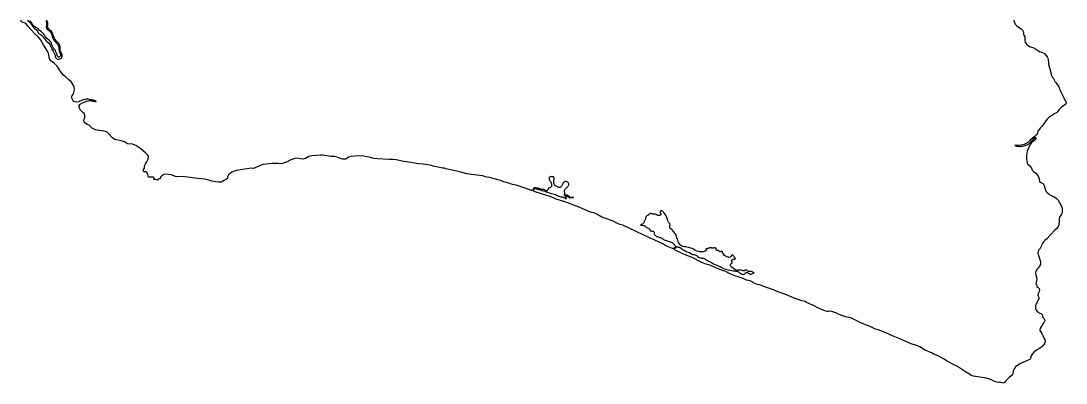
# Model space of a CAD drawing. Extents: x 283583 to 658922, y 889284 to 1241133.
# Drawn here: x 542916 to 580260, y 926127 to 939080 of the extents above; entities that cross this region are included whole.
import ezdxf

# ---------------------------------------------------------------- set-up
doc = ezdxf.new("R2010")
doc.units = 0
doc.header["$MEASUREMENT"] = 0
doc.layers.add('PUNTARENAS', color=7, linetype='Continuous')

msp = doc.modelspace()

# ---------------------------------------------------------------- linework, layer by layer
at = {"layer": 'PUNTARENAS', "color": 241}
for points in [[(578393, 939110), (578406, 939040), (578439, 938966), (578485, 938915), (578559, 938859), (578652, 938793), (578699, 938747), (578722, 938696), (578737, 938658), (578741, 938607), (578756, 938565), (578781, 938525), (578789, 938487), (578800, 938444), (578791, 938412), (578789, 938372), (578800, 938319), (578851, 938245), (578907, 938198), (578950, 938167), (579020, 938137), (579074, 938128), (579136, 938103), (579170, 938084), (579274, 938012), (579337, 937976), (579385, 937956), (579483, 937909), (579539, 937859), (579584, 937800), (579605, 937749), (579620, 937703), (579626, 937567), (579636, 937524), (579645, 937482), (579682, 937361), (579705, 937282), (579714, 937220), (579723, 937182), (579733, 937131), (579750, 937100), (579777, 937057), (579788, 937045), (579825, 937003), (579839, 936956), (579860, 936913), (579891, 936877), (579938, 936805), (579997, 936724), (580034, 936621), (580047, 936581), (580075, 936547), (580182, 936324), (580219, 936245), (580248, 936200), (580260, 936147), (580251, 936119), (580237, 936087), (580177, 936050), (580082, 935982), (580034, 935938), (580000, 935897), (579958, 935822), (579912, 935790), (579837, 935758), (579773, 935706), (579729, 935680), (579661, 935632), (579587, 935562), (579535, 935502), (579470, 935400), (579391, 935307), (579330, 935243), (579295, 935194), (579275, 935160), (579254, 935131), (579240, 935079), (579239, 935061), (579231, 935039), (579223, 935032), (579211, 935020), (579197, 935009), (579189, 935002), (579179, 934991), (579169, 934975), (579151, 934960), (579114, 934928), (579059, 934887), (579003, 934838), (578968, 934801), (578895, 934732), (578831, 934692), (578760, 934658), (578655, 934633), (578592, 934629), (578505, 934627), (578433, 934624), (578449, 934618), (578486, 934603), (578531, 934596), (578571, 934592), (578618, 934594), (578660, 934599), (578716, 934603), (578758, 934610), (578799, 934623), (578834, 934634), (578873, 934649), (578912, 934677), (578949, 934706), (578971, 934727), (579014, 934760), (579040, 934789), (579070, 934823), (579095, 934852), (579123, 934884), (579156, 934906), (579164, 934909), (579171, 934906), (579178, 934902), (579183, 934892), (579185, 934880), (579184, 934867), (579179, 934857), (579173, 934847), (579168, 934843), (579167, 934841), (579154, 934826), (579097, 934778), (579013, 934713), (578981, 934657), (578962, 934634), (578873, 934416), (578850, 934277), (578850, 934139), (578868, 933993), (578887, 933965), (578952, 933905), (578989, 933863), (579021, 933812), (579049, 933737), (579091, 933691), (579179, 933630), (579235, 933565), (579272, 933500), (579295, 933416), (579313, 933342), (579355, 933300), (579425, 933263), (579462, 933226), (579513, 933068), (579554, 932984), (579589, 932944), (579641, 932900), (579684, 932862), (579743, 932832), (579779, 932817), (579851, 932788), (579921, 932732), (579973, 932667), (580036, 932565), (580104, 932425), (580123, 932343), (580125, 932272), (580115, 932216), (580097, 932170), (580041, 932082), (580018, 932007), (580013, 931919), (579999, 931784), (579973, 931729), (579940, 931668), (579849, 931582), (579713, 931444), (579573, 931292), (579504, 931225), (579455, 931178), (579421, 931128), (579398, 931085), (579383, 931041), (579361, 930991), (579333, 930940), (579286, 930898), (579263, 930847), (579255, 930778), (579257, 930732), (579276, 930692), (579316, 930580), (579346, 930475), (579350, 930415), (579344, 930364), (579327, 930330), (579308, 930303), (579288, 930273), (579269, 930241), (579240, 930225), (579231, 930210), (579212, 930176), (579180, 930127), (579163, 930062), (579174, 930006), (579184, 929960), (579197, 929932), (579207, 929887), (579212, 929852), (579201, 929789), (579188, 929721), (579178, 929681), (579192, 929653), (579215, 929625), (579215, 929578), (579229, 929560), (579266, 929541), (579294, 929509), (579307, 929453), (579298, 929406), (579265, 929327), (579251, 929276), (579261, 929239), (579283, 929192), (579283, 929141), (579268, 929106), (579240, 929059), (579210, 929000), (579196, 928968), (579179, 928928), (579172, 928901), (579166, 928867), (579166, 928826), (579172, 928776), (579186, 928742), (579223, 928691), (579238, 928687), (579246, 928674), (579256, 928666), (579294, 928642), (579320, 928634), (579356, 928619), (579383, 928600), (579404, 928577), (579415, 928543), (579421, 928509), (579419, 928490), (579440, 928469), (579459, 928454), (579468, 928441), (579474, 928422), (579489, 928397), (579497, 928375), (579497, 928363), (579491, 928344), (579486, 928325), (579478, 928301), (579465, 928287), (579448, 928276), (579438, 928255), (579414, 928223), (579400, 928194), (579376, 928158), (579349, 928103), (579330, 928069), (579319, 928044), (579317, 928020), (579321, 927997), (579328, 927992), (579352, 927957), (579398, 927896), (579435, 927831), (579463, 927752), (579495, 927687), (579509, 927603), (579490, 927543), (579430, 927455), (579379, 927418), (579286, 927348), (579202, 927306), (579114, 927241), (579044, 927167), (579016, 927107), (578988, 927014), (578960, 926967), (578844, 926921), (578741, 926875), (578607, 926815), (578458, 926713), (578402, 926638), (578374, 926559), (578360, 926485), (578350, 926429), (578299, 926392), (578229, 926327), (578113, 926211), (578057, 926146), (578009, 926127), (577975, 926141), (577927, 926147), (577867, 926147), (577783, 926156), (577704, 926184), (577573, 926252), (577528, 926268), (577410, 926306), (577328, 926320), (577258, 926324), (577174, 926336), (577112, 926348), (577026, 926367), (576956, 926376), (576873, 926405), (576868, 926408), (576664, 926534), (576417, 926700), (576379, 926726), (576214, 926809), (575984, 926919), (575907, 926983), (575777, 927051), (575690, 927101), (575540, 927167), (575471, 927200), (575206, 927317), (575034, 927429), (574914, 927471), (574728, 927536), (574533, 927611), (574315, 927709), (574082, 927811), (573956, 927870), (573878, 927900), (573540, 928027), (573452, 928062), (573312, 928127), (573242, 928163), (573092, 928213), (572898, 928296), (572587, 928450), (572513, 928469), (572417, 928487), (572388, 928494), (572356, 928506), (572244, 928549), (572158, 928581), (572030, 928641), (571886, 928692), (571802, 928702), (571756, 928688), (571743, 928685), (571723, 928693), (571607, 928725), (571366, 928837), (571284, 928883), (571216, 928910), (571113, 928948), (571064, 928976), (570990, 929013), (570935, 929044), (570836, 929075), (570655, 929126), (570539, 929164), (570353, 929248), (570209, 929308), (569973, 929392), (569713, 929499), (569559, 929542), (569310, 929636), (569236, 929656), (569109, 929705), (569085, 929715), (569071, 929732), (568970, 929779), (568844, 929812), (568728, 929863), (568547, 929933), (568459, 929952), (568341, 929995), (568254, 930031), (568195, 930055), (568157, 930082), (568113, 930106), (568069, 930127), (568007, 930142), (567861, 930197), (567764, 930241), (567567, 930330), (567405, 930386), (567270, 930432), (567172, 930479), (566898, 930614), (566569, 930754), (566295, 930884), (566280, 930892), (566277, 930895), (566273, 930902), (566270, 930909), (566270, 930917), (566270, 930925), (566276, 930940), (566294, 930954), (566318, 930981), (566352, 931003), (566383, 931003), (566405, 930994), (566439, 930985), (566479, 930959), (566522, 930936), (566548, 930918), (566579, 930896), (566611, 930879), (566651, 930857), (566688, 930838), (566712, 930818), (566753, 930805), (566799, 930792), (566847, 930762), (566883, 930742), (566921, 930727), (566951, 930727), (566977, 930721), (567001, 930715), (567032, 930701), (567062, 930686), (567082, 930665), (567095, 930649), (567127, 930632), (567147, 930615), (567167, 930615), (567197, 930602), (567227, 930599), (567269, 930595), (567293, 930591), (567310, 930592), (567338, 930579), (567367, 930562), (567402, 930534), (567432, 930520), (567486, 930492), (567545, 930462), (567589, 930436), (567639, 930410), (567685, 930384), (567745, 930356), (567783, 930343), (567809, 930330), (567830, 930325), (567856, 930310), (567898, 930295), (567942, 930279), (567981, 930249), (568011, 930231), (568059, 930212), (568103, 930199), (568139, 930188), (568187, 930177), (568250, 930166), (568312, 930153), (568368, 930145), (568424, 930143), (568464, 930136), (568496, 930128), (568527, 930115), (568555, 930101), (568581, 930078), (568599, 930065), (568625, 930051), (568645, 930039), (568664, 930030), (568684, 930023), (568705, 930019), (568729, 930013), (568745, 930015), (568757, 930023), (568777, 930038), (568792, 930049), (568808, 930070), (568823, 930077), (568836, 930083), (568851, 930083), (568873, 930079), (568892, 930073), (568908, 930062), (568923, 930049), (568969, 930021), (568990, 930021), (569006, 930023), (569029, 930029), (569058, 930045), (569114, 930067), (569097, 930071), (569079, 930086), (569062, 930099), (569045, 930105), (569019, 930114), (568990, 930123), (568960, 930123), (568938, 930119), (568912, 930121), (568877, 930136), (568864, 930153), (568847, 930170), (568829, 930175), (568809, 930175), (568796, 930170), (568784, 930160), (568770, 930147), (568757, 930140), (568734, 930140), (568707, 930144), (568681, 930157), (568651, 930162), (568618, 930166), (568586, 930168), (568551, 930164), (568518, 930163), (568505, 930159), (568477, 930161), (568448, 930174), (568424, 930194), (568372, 930226), (568315, 930272), (568272, 930320), (568259, 930344), (568261, 930357), (568265, 930371), (568287, 930388), (568309, 930401), (568330, 930416), (568335, 930432), (568331, 930449), (568324, 930460), (568313, 930480), (568313, 930497), (568319, 930519), (568330, 930538), (568345, 930549), (568365, 930554), (568383, 930558), (568407, 930564), (568428, 930567), (568437, 930575), (568443, 930586), (568441, 930595), (568432, 930612), (568417, 930625), (568393, 930651), (568372, 930684), (568354, 930701), (568341, 930701), (568323, 930697), (568310, 930686), (568300, 930669), (568282, 930649), (568252, 930627), (568215, 930623), (568184, 930630), (568147, 930643), (568095, 930669), (568058, 930695), (568026, 930725), (568002, 930757), (567989, 930783), (567982, 930818), (567978, 930838), (567962, 930844), (567943, 930834), (567927, 930828), (567901, 930819), (567880, 930819), (567875, 930832), (567866, 930843), (567851, 930867), (567840, 930873), (567825, 930874), (567799, 930874), (567769, 930880), (567762, 930891), (567762, 930900), (567755, 930921), (567753, 930937), (567745, 930950), (567736, 930956), (567725, 930963), (567708, 930965), (567694, 930965), (567682, 930963), (567657, 930956), (567644, 930951), (567623, 930951), (567608, 930958), (567594, 930964), (567571, 930969), (567558, 930973), (567547, 930973), (567529, 930967), (567518, 930966), (567507, 930958), (567484, 930949), (567462, 930938), (567425, 930930), (567405, 930927), (567383, 930928), (567392, 930922), (567401, 930915), (567403, 930904), (567403, 930891), (567399, 930874), (567390, 930863), (567377, 930854), (567349, 930841), (567323, 930833), (567294, 930824), (567257, 930817), (567205, 930817), (567157, 930821), (567110, 930830), (567062, 930849), (567018, 930867), (566981, 930890), (566944, 930915), (566896, 930941), (566855, 930950), (566820, 930963), (566776, 930972), (566724, 930987), (566670, 931000), (566620, 931004), (566570, 931013), (566529, 931030), (566498, 931050), (566467, 931076), (566443, 931106), (566419, 931148), (566396, 931191), (566384, 931234), (566367, 931282), (566354, 931328), (566337, 931387), (566314, 931438), (566295, 931472), (566267, 931505), (566243, 931540), (566219, 931566), (566199, 931592), (566169, 931616), (566132, 931646), (566105, 931672), (566101, 931690), (566103, 931716), (566105, 931750), (566109, 931785), (566099, 931818), (566083, 931842), (566068, 931866), (566053, 931888), (566033, 931932), (566020, 931975), (566009, 932019), (565990, 932065), (565966, 932106), (565950, 932141), (565922, 932182), (565894, 932210), (565872, 932239), (565856, 932260), (565833, 932278), (565815, 932286), (565793, 932291), (565774, 932288), (565763, 932275), (565758, 932254), (565761, 932228), (565769, 932210), (565776, 932193), (565778, 932175), (565776, 932156), (565768, 932140), (565763, 932129), (565737, 932117), (565711, 932116), (565683, 932119), (565670, 932127), (565654, 932132), (565637, 932142), (565615, 932149), (565596, 932160), (565574, 932166), (565548, 932170), (565520, 932166), (565489, 932166), (565469, 932175), (565454, 932185), (565428, 932195), (565408, 932197), (565389, 932187), (565376, 932174), (565354, 932156), (565335, 932143), (565321, 932126), (565308, 932126), (565296, 932121), (565271, 932097), (565250, 932077), (565241, 932058), (565237, 932038), (565237, 932012), (565232, 931993), (565224, 931967), (565209, 931949), (565191, 931930), (565181, 931916), (565181, 931893), (565172, 931869), (565167, 931851), (565154, 931832), (565137, 931818), (565092, 931795), (565057, 931773), (565129, 931773), (565152, 931766), (565168, 931758), (565189, 931755), (565207, 931747), (565222, 931740), (565237, 931729), (565248, 931721), (565264, 931704), (565281, 931693), (565294, 931682), (565313, 931675), (565322, 931666), (565348, 931659), (565366, 931646), (565379, 931627), (565390, 931603), (565416, 931568), (565442, 931555), (565468, 931557), (565490, 931564), (565509, 931564), (565523, 931553), (565533, 931538), (565540, 931513), (565538, 931483), (565544, 931455), (565555, 931435), (565573, 931413), (565597, 931388), (565627, 931374), (565656, 931366), (565697, 931355), (565738, 931340), (565777, 931329), (565812, 931310), (565856, 931283), (565878, 931262), (565895, 931251), (565936, 931236), (565984, 931221), (566026, 931208), (566082, 931193), (566111, 931184), (566180, 931156), (566213, 931128), (566245, 931097), (566274, 931064), (566296, 931041), (566306, 931023), (566304, 931004), (566294, 930991), (566283, 930977), (566259, 930954), (566243, 930943), (566234, 930940), (566226, 930939), (566212, 930938), (566193, 930941), (566142, 930959), (566077, 930991), (566018, 931012), (565929, 931056), (565872, 931090), (565570, 931239), (565329, 931350), (565171, 931416), (564874, 931560), (564419, 931775), (564321, 931798), (564210, 931844), (564080, 931919), (563885, 931989), (563667, 932064), (563527, 932147), (563421, 932208), (563267, 932245), (563188, 932273), (562882, 932409), (562427, 932581), (562353, 932607), (562008, 932722), (561976, 932739), (561908, 932767), (561822, 932801), (561712, 932833), (561289, 932968), (561271, 932975), (561268, 932977), (561261, 932980), (561255, 932982), (561251, 932984), (561246, 932986), (561243, 932988), (561240, 932990), (561237, 932992), (561235, 932995), (561234, 932996), (561233, 932997), (561226, 933010), (561228, 933025), (561235, 933040), (561250, 933062), (561265, 933071), (561296, 933082), (561326, 933079), (561411, 933049), (561439, 933045), (561490, 933034), (561529, 933019), (561594, 932997), (561642, 932989), (561681, 932973), (561737, 932956), (561798, 932934), (561866, 932910), (561918, 932895), (561968, 932884), (562014, 932867), (562057, 932848), (562097, 932822), (562134, 932811), (562168, 932800), (562205, 932794), (562232, 932791), (562258, 932783), (562288, 932772), (562325, 932757), (562367, 932735), (562380, 932730), (562397, 932728), (562408, 932732), (562410, 932745), (562401, 932756), (562390, 932765), (562380, 932775), (562373, 932789), (562377, 932804), (562382, 932812), (562395, 932817), (562416, 932812), (562440, 932802), (562454, 932800), (562473, 932789), (562488, 932780), (562510, 932762), (562528, 932756), (562593, 932760), (562660, 932758), (562662, 932763), (562641, 932767), (562565, 932767), (562534, 932780), (562512, 932797), (562488, 932810), (562473, 932821), (562455, 932839), (562438, 932845), (562421, 932849), (562392, 932849), (562360, 932845), (562345, 932841), (562334, 932847), (562325, 932854), (562325, 932865), (562329, 932875), (562336, 932882), (562345, 932887), (562353, 932901), (562355, 932926), (562351, 932948), (562344, 932972), (562344, 932983), (562340, 933003), (562342, 933027), (562347, 933046), (562360, 933068), (562373, 933081), (562392, 933096), (562412, 933114), (562429, 933125), (562449, 933142), (562462, 933153), (562475, 933177), (562485, 933196), (562492, 933223), (562492, 933251), (562483, 933279), (562468, 933297), (562451, 933310), (562429, 933323), (562400, 933333), (562366, 933333), (562346, 933331), (562322, 933316), (562300, 933298), (562292, 933283), (562279, 933266), (562264, 933231), (562261, 933207), (562246, 933187), (562237, 933168), (562224, 933150), (562207, 933137), (562188, 933129), (562166, 933124), (562142, 933124), (562107, 933135), (562087, 933141), (562068, 933152), (562039, 933168), (562014, 933187), (561978, 933228), (561965, 933248), (561957, 933274), (561952, 933306), (561955, 933344), (561963, 933385), (561967, 933406), (561969, 933430), (561970, 933447), (561967, 933471), (561954, 933490), (561945, 933499), (561919, 933508), (561891, 933508), (561863, 933512), (561830, 933508), (561808, 933486), (561796, 933473), (561789, 933449), (561791, 933433), (561796, 933410), (561807, 933390), (561824, 933366), (561841, 933336), (561854, 933310), (561867, 933279), (561874, 933255), (561878, 933225), (561878, 933205), (561872, 933173), (561857, 933146), (561835, 933125), (561805, 933107), (561783, 933096), (561759, 933083), (561757, 933076), (561746, 933062), (561737, 933041), (561733, 933026), (561724, 933013), (561707, 933008), (561688, 933006), (561664, 933012), (561644, 933023), (561620, 933036), (561602, 933045), (561559, 933045), (561537, 933049), (561518, 933053), (561489, 933066), (561459, 933075), (561441, 933084), (561415, 933092), (561381, 933099), (561337, 933103), (561300, 933108), (561268, 933107), (561252, 933105), (561237, 933097), (561231, 933088), (561226, 933083), (561213, 933060), (561202, 933044), (561194, 933031), (561174, 933016), (561166, 933016), (561156, 933018), (561140, 933024), (560866, 933122), (560606, 933211), (560476, 933234), (560443, 933240), (560309, 933290), (560162, 933327), (560058, 933368), (559958, 933392), (559660, 933476), (559575, 933497), (559503, 933506), (559416, 933534), (559208, 933564), (559014, 933587), (558848, 933611), (558632, 933675), (558434, 933722), (558163, 933773), (558100, 933789), (558047, 933809), (557996, 933815), (557876, 933838), (557647, 933883), (557585, 933910), (557460, 933934), (557294, 933956), (557120, 933973), (556979, 933997), (556852, 934016), (556707, 934035), (556599, 934056), (556326, 934106), (556210, 934118), (556120, 934124), (556056, 934125), (555668, 934145), (555536, 934162), (555475, 934176), (555411, 934190), (555356, 934210), (555272, 934219), (555173, 934239), (555167, 934240), (554996, 934256), (554852, 934240), (554708, 934235), (554623, 934201), (554567, 934163), (554514, 934135), (554415, 934136), (554354, 934147), (554271, 934180), (554213, 934209), (554121, 934228), (554060, 934228), (553989, 934236), (553780, 934263), (553703, 934274), (553618, 934275), (553480, 934264), (553314, 934253), (553203, 934226), (553081, 934159), (552998, 934137), (552910, 934149), (552799, 934171), (552699, 934160), (552561, 934110), (552406, 934033), (552262, 933984), (552177, 933966), (552119, 933977), (551986, 933984), (551876, 933980), (551773, 933964), (551692, 933957), (551565, 933940), (551222, 933802), (551155, 933808), (551077, 933798), (550990, 933793), (550912, 933781), (550609, 933730), (550447, 933665), (550331, 933577), (550297, 933509), (550294, 933464), (550278, 933435), (550259, 933416), (550259, 933416), (550217, 933392), (550164, 933378), (550119, 933340), (550074, 933316), (550029, 933308), (549979, 933316), (549871, 933328), (549689, 933362), (549635, 933385), (549526, 933409), (549478, 933423), (549119, 933457), (548898, 933496), (548665, 933513), (548477, 933507), (548284, 933579), (548096, 933596), (548024, 933585), (547946, 933536), (547907, 933497), (547907, 933447), (547852, 933436), (547824, 933420), (547802, 933381), (547769, 933398), (547730, 933414), (547708, 933409), (547675, 933403), (547669, 933414), (547680, 933464), (547658, 933486), (547559, 933486), (547470, 933492), (547448, 933586), (547426, 933647), (547371, 933686), (547310, 933686), (547299, 933719), (547299, 933763), (547327, 933808), (547327, 933857), (547343, 933918), (547371, 933973), (547416, 934045), (547465, 934134), (547477, 934244), (547444, 934294), (547377, 934355), (547206, 934505), (547018, 934627), (546907, 934666), (546730, 934688), (546614, 934760), (546493, 934788), (546271, 934838), (546194, 934893), (546050, 935054), (546010, 935093), (545933, 935128), (545824, 935143), (545624, 935176), (545525, 935210), (545473, 935234), (545415, 935297), (545354, 935348), (545282, 935370), (545199, 935431), (545177, 935465), (545160, 935514), (545177, 935581), (545199, 935620), (545205, 935691), (545194, 935752), (545122, 935813), (545039, 935896), (545000, 935990), (544995, 936041), (545002, 936060), (545017, 936084), (545034, 936100), (545054, 936117), (545080, 936133), (545119, 936151), (545176, 936176), (545213, 936191), (545258, 936204), (545305, 936216), (545330, 936224), (545361, 936228), (545402, 936229), (545434, 936224), (545459, 936220), (545488, 936212), (545525, 936206), (545555, 936201), (545585, 936198), (545604, 936201), (545606, 936207), (545600, 936214), (545566, 936223), (545538, 936232), (545520, 936238), (545504, 936241), (545480, 936247), (545445, 936253), (545408, 936258), (545366, 936265), (545321, 936275), (545265, 936277), (545218, 936272), (545200, 936272), (545106, 936250), (544973, 936184), (544895, 936168), (544812, 936201), (544774, 936240), (544746, 936295), (544735, 936350), (544736, 936363), (544750, 936411), (544790, 936472), (544813, 936572), (544827, 936641), (544820, 936713), (544797, 936771), (544725, 936887), (544631, 936976), (544493, 937087), (544450, 937124), (544343, 937258), (544213, 937462), (544111, 937555), (543996, 937639), (543949, 937704), (543921, 937787), (543898, 937922), (543866, 938001), (543727, 938219), (543611, 938419), (543537, 938512), (543417, 938614), (543277, 938758), (543166, 938889), (543115, 938968), (543055, 939000), (542942, 939048), (542941, 939049), (542931, 939061), (542924, 939076), (542916, 939101)], [(543151, 939102), (543195, 939070), (543227, 939032), (543254, 939000), (543286, 938958), (543317, 938909), (543347, 938876), (543370, 938848), (543406, 938820), (543495, 938731), (543518, 938691), (543535, 938651), (543569, 938621), (543592, 938604), (543613, 938594), (543647, 938573), (543670, 938547), (543713, 938511), (543727, 938487), (543751, 938449), (543778, 938411), (543810, 938373), (543837, 938349), (543860, 938328), (543892, 938307), (543936, 938267), (543955, 938226), (543972, 938188), (543983, 938152), (544006, 938101), (544021, 938059), (544029, 938040), (544063, 937994), (544093, 937945), (544118, 937903), (544137, 937858), (544143, 937801), (544152, 937773), (544173, 937748), (544194, 937727), (544226, 937712), (544268, 937710), (544308, 937720), (544340, 937733), (544363, 937748), (544382, 937779), (544389, 937824), (544389, 937854), (544376, 937894), (544361, 937920), (544344, 937963), (544321, 938026), (544317, 938075), (544313, 938117), (544315, 938155), (544309, 938191), (544298, 938223), (544281, 938257), (544258, 938280), (544218, 938318), (544178, 938369), (544146, 938405), (544116, 938451), (544091, 938513), (544072, 938568), (544055, 938619), (544030, 938663), (544009, 938704), (543967, 938738), (543937, 938772), (543905, 938808), (543876, 938840), (543870, 938878), (543872, 938908), (543880, 938941), (543880, 939015), (543872, 939047), (543830, 939111)], [(543813, 939082), (543821, 939059), (543834, 939029), (543838, 938993), (543836, 938957), (543829, 938926), (543815, 938883), (543814, 938830), (543833, 938803), (543861, 938775), (543891, 938750), (543916, 938731), (543929, 938728), (543964, 938683), (543992, 938641), (544017, 938577), (544040, 938501), (544066, 938438), (544095, 938395), (544121, 938372), (544157, 938326), (544195, 938277), (544226, 938243), (544249, 938201), (544266, 938150), (544266, 938108), (544268, 938057), (544279, 938012), (544296, 937978), (544321, 937915), (544329, 937868), (544325, 937832), (544310, 937811), (544283, 937788), (544253, 937788), (544230, 937803), (544217, 937826), (544207, 937873), (544190, 937924), (544167, 937979), (544146, 938023), (544120, 938061), (544078, 938110), (544046, 938174), (544021, 938229), (544004, 938293), (543977, 938331), (543949, 938365), (543905, 938403), (543861, 938433), (543835, 938462), (543808, 938500), (543776, 938530), (543744, 938589), (543692, 938647), (543641, 938697), (543584, 938740), (543546, 938778), (543510, 938816), (543468, 938835), (543419, 938867), (543368, 938909), (543339, 938941), (543315, 938975), (543299, 939005), (543284, 939034), (543265, 939060), (543244, 939081)]]:
    msp.add_lwpolyline(points, dxfattribs=at)

doc.saveas('drawing.dxf')
